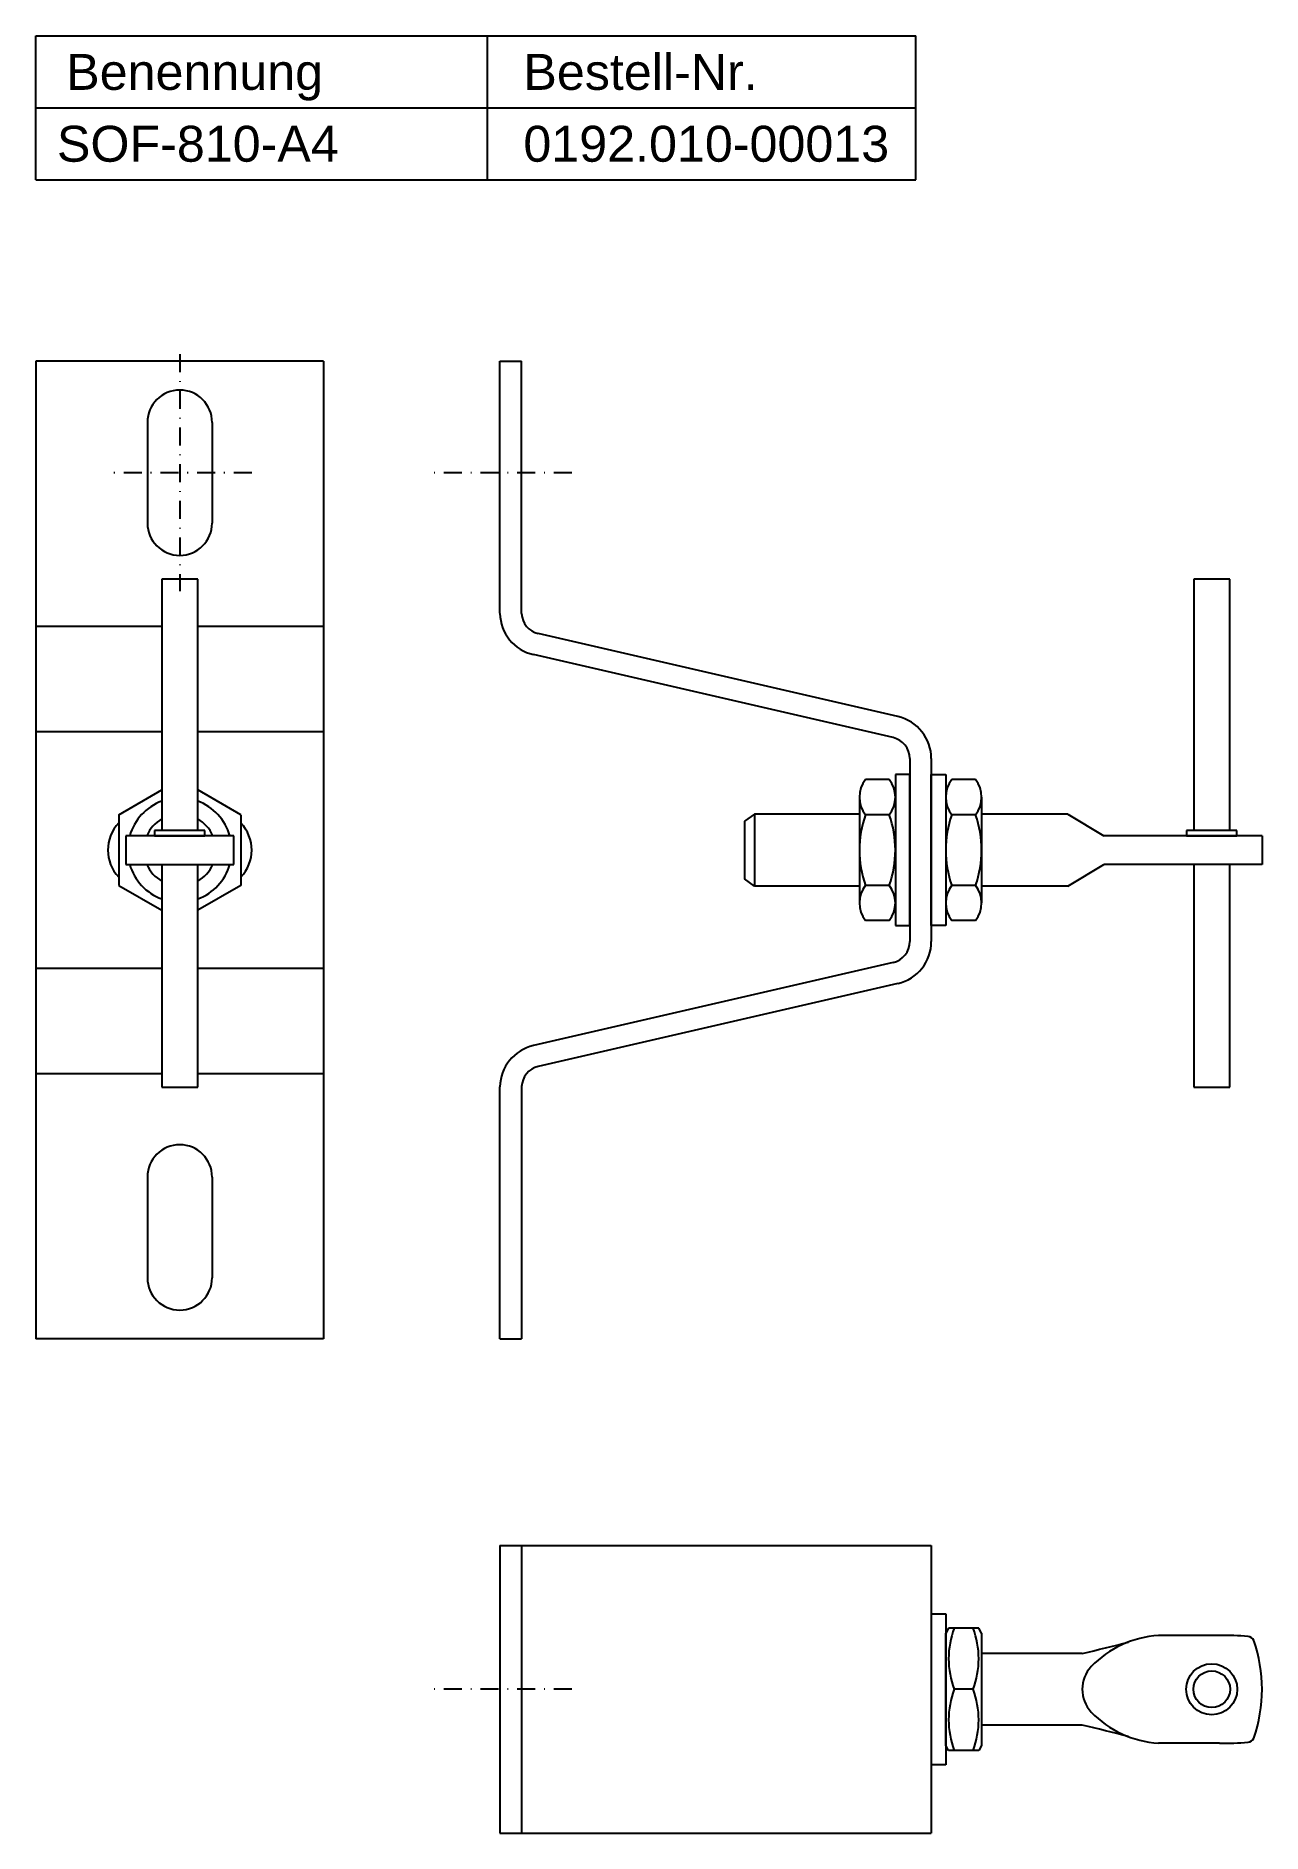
# Model space of a CAD drawing. Header units: millimetres. Extents: x 1192 to 1362, y 9 to 259.
import ezdxf

# ---------------------------------------------------------------- set-up
doc = ezdxf.new("R2010")
doc.units = ezdxf.units.MM
doc.header["$LTSCALE"] = 10
doc.linetypes.add('STRICHPUNKT2', pattern=[0.5, 0.25, -0.125, 0, -0.125])
doc.layers.add('HALFEN', color=2, linetype='Continuous')
doc.styles.add('ARIAL50', font='ARIAL.TTF', dxfattribs={"height": 5})

msp = doc.modelspace()

# ---------------------------------------------------------------- linework, layer by layer
at = {"layer": 'HALFEN'}
for p, q in [((1191.65, 259.37), (1314.03, 259.37)), ((1191.65, 239.37), (1191.65, 259.37)), ((1254.44, 239.37), (1254.44, 259.37)), ((1314.03, 239.37), (1314.03, 259.37)), ((1191.65, 249.37), (1314.03, 249.37)), ((1254.44, 249.37), (1314.03, 249.37)), ((1254.44, 249.37), (1314.03, 249.37)), ((1191.65, 239.37), (1314.03, 239.37)), ((1254.44, 239.37), (1314.03, 239.37)), ((1254.44, 239.37), (1314.03, 239.37)), ((1254.44, 239.37), (1314.03, 239.37)), ((1231.65, 214.1), (1191.65, 214.1)), ((1191.65, 214.1), (1191.65, 78.1)), ((1231.65, 214.1), (1231.65, 78.1)), ((1256.18, 179.04), (1256.18, 214.1)), ((1256.18, 214.1), (1259.18, 214.1)), ((1259.19, 179.01), (1259.18, 214.1)), ((1207.15, 205.6), (1207.15, 191.6)), ((1216.15, 205.6), (1216.15, 191.6)), ((1214.15, 183.8), (1209.15, 183.8)), ((1209.15, 183.8), (1209.15, 148.8)), ((1214.15, 148.8), (1214.15, 183.8)), ((1357.68, 183.8), (1352.68, 183.8)), ((1352.68, 183.8), (1352.68, 148.8)), ((1357.68, 148.8), (1357.68, 183.8)), ((1311.53, 164.67), (1261.51, 176.22)), ((1310.86, 161.75), (1260.83, 173.3)), ((1313.18, 158.82), (1313.18, 133.37)), ((1316.18, 158.82), (1316.18, 133.37)), ((1310.34, 155.92), (1307.02, 155.92)), ((1311.18, 156.6), (1311.18, 135.6)), ((1313.18, 156.6), (1311.18, 156.6)), ((1313.18, 135.6), (1313.18, 156.6)), ((1316.18, 135.6), (1316.18, 156.6)), ((1316.18, 156.6), (1318.18, 156.6)), ((1318.18, 156.6), (1318.18, 135.6)), ((1322.34, 155.92), (1319.02, 155.92)), ((1203.15, 151.01), (1209.15, 154.47)), ((1220.15, 151.01), (1214.15, 154.47)), ((1306.18, 153.46), (1306.18, 138.74)), ((1323.18, 153.46), (1323.18, 138.74)), ((1203.15, 151.01), (1203.15, 141.19)), ((1220.15, 151.01), (1220.15, 141.19)), ((1291.58, 151.1), (1290.18, 150.1)), ((1290.18, 150.1), (1290.18, 142.1)), ((1291.58, 151.1), (1291.58, 141.1)), ((1306.18, 151.1), (1291.58, 151.1)), ((1310.34, 151.01), (1307.02, 151.01)), ((1322.34, 151.01), (1319.02, 151.01)), ((1335.18, 151.1), (1323.18, 151.1)), ((1335.18, 151.1), (1340.18, 148.1)), ((1219.15, 148.1), (1204.15, 148.1)), ((1204.15, 148.1), (1204.15, 144.1)), ((1215.15, 148.8), (1208.15, 148.8)), ((1208.15, 148.8), (1208.15, 148.1)), ((1208.15, 148.1), (1215.15, 148.1)), ((1208.15, 148.1), (1215.15, 148.1)), ((1215.15, 148.1), (1215.15, 148.8)), ((1219.15, 144.1), (1219.15, 148.1)), ((1362.18, 148.1), (1340.18, 148.1)), ((1358.68, 148.8), (1351.68, 148.8)), ((1351.68, 148.8), (1351.68, 148.1)), ((1351.68, 148.1), (1358.68, 148.1)), ((1358.68, 148.1), (1358.68, 148.8)), ((1362.18, 148.1), (1362.18, 144.1)), ((1204.15, 144.1), (1219.15, 144.1)), ((1209.15, 144.1), (1209.15, 113.1)), ((1214.15, 113.1), (1214.15, 144.1)), ((1335.18, 141.1), (1340.18, 144.1)), ((1362.18, 144.1), (1340.18, 144.1)), ((1352.68, 144.1), (1352.68, 113.1)), ((1357.68, 113.1), (1357.68, 144.1)), ((1203.15, 141.19), (1209.15, 137.73)), ((1220.15, 141.19), (1214.15, 137.73)), ((1291.58, 141.1), (1290.18, 142.1)), ((1306.18, 141.1), (1291.58, 141.1)), ((1310.34, 141.19), (1307.02, 141.19)), ((1322.34, 141.19), (1319.02, 141.19)), ((1335.18, 141.1), (1323.18, 141.1)), ((1310.34, 136.28), (1307.02, 136.28)), ((1311.18, 135.6), (1313.18, 135.6)), ((1318.18, 135.6), (1316.18, 135.6)), ((1322.34, 136.28), (1319.02, 136.28)), ((1310.86, 130.45), (1260.83, 118.9)), ((1311.53, 127.53), (1261.51, 115.98)), ((1209.15, 113.1), (1214.15, 113.1)), ((1256.18, 78.1), (1256.18, 113.16)), ((1259.19, 113.19), (1259.18, 78.1)), ((1352.68, 113.1), (1357.68, 113.1)), ((1207.15, 100.6), (1207.15, 86.6)), ((1216.15, 100.6), (1216.15, 86.6)), ((1231.65, 78.1), (1191.65, 78.1)), ((1256.18, 78.1), (1259.18, 78.1)), ((1256.18, 49.34), (1316.18, 49.34)), ((1256.18, 49.34), (1256.18, 9.34)), ((1259.18, 49.34), (1259.18, 9.34)), ((1316.18, 49.34), (1316.18, 9.34)), ((1316.18, 39.84), (1318.18, 39.84)), ((1318.18, 39.84), (1318.18, 18.84)), ((1318.59, 37.84), (1318.18, 37.14)), ((1322.78, 37.84), (1318.59, 37.84)), ((1323.18, 37.14), (1322.78, 37.84)), ((1318.18, 21.54), (1318.18, 37.14)), ((1318.18, 36.7), (1318.18, 21.97)), ((1323.18, 37.14), (1323.18, 21.54)), ((1356.25, 36.84), (1347.77, 36.84)), ((1337.17, 34.34), (1323.18, 34.34)), ((1322.02, 29.34), (1319.35, 29.34)), ((1337.17, 24.34), (1323.18, 24.34)), ((1318.59, 20.84), (1318.18, 21.54)), ((1322.78, 20.84), (1318.59, 20.84)), ((1323.18, 21.54), (1322.78, 20.84)), ((1356.25, 21.84), (1347.77, 21.84)), ((1318.18, 18.84), (1316.18, 18.84)), ((1256.18, 9.34), (1316.18, 9.34))]:
    msp.add_line(p, q, dxfattribs=at)
at = {"layer": 'HALFEN', "color": 1, "linetype": 'STRICHPUNKT2'}
for p, q in [((1211.65, 215.1), (1211.65, 182.1)), ((1221.65, 198.6), (1201.65, 198.6)), ((1266.18, 198.6), (1246.18, 198.6)), ((1266.18, 29.34), (1246.18, 29.34))]:
    msp.add_line(p, q, dxfattribs=at)
at = {"layer": 'HALFEN', "ltscale": 20}
for p, q in [((1209.15, 177.22), (1191.65, 177.22)), ((1231.65, 177.22), (1214.15, 177.22)), ((1209.15, 162.56), (1191.65, 162.56)), ((1231.65, 162.56), (1214.15, 162.56)), ((1209.15, 129.64), (1191.65, 129.64)), ((1231.65, 129.64), (1214.15, 129.64)), ((1209.15, 114.97), (1191.65, 114.97)), ((1231.65, 114.97), (1214.15, 114.97))]:
    msp.add_line(p, q, dxfattribs=at)
at = {"layer": 'HALFEN'}
for radius in [3.55, 2.55]:
    msp.add_circle((1355.18, 29.34), radius, dxfattribs=at)
for centre, radius, start, end in [((1211.65, 205.6), 4.5, 0, 180), ((1211.65, 191.6), 4.5, 180, 0), ((1262.18, 179.14), 6, 181, 257), ((1262.17, 179.12), 2.98, 182.0258, 257.1625), ((1310.18, 158.82), 6, 0, 77), ((1310.18, 158.82), 3, 0, 77), ((1310.18, 153.46), 4, 142.1211, 217.8789), ((1307.18, 153.46), 4, 322.1211, 37.8789), ((1322.18, 153.46), 4, 142.1211, 217.8789), ((1319.18, 153.46), 4, 322.1211, 37.8789), ((1211.65, 146.1), 7.25, 110.1713, 163.9866), ((1211.65, 146.1), 7.25, 16.0134, 69.8287), ((1211.65, 146.1), 5, 120, 156.4218), ((1211.65, 146.1), 5, 23.5782, 60), ((1320.91, 146.1), 14.73, 160.5288, 199.4712), ((1296.45, 146.1), 14.73, 340.5288, 19.4712), ((1332.91, 146.1), 14.73, 160.5288, 199.4712), ((1308.45, 146.1), 14.73, 340.5288, 19.4712), ((1207.15, 146.1), 5.5, 136.6582, 223.3418), ((1216.15, 146.1), 5.5, 316.6582, 43.3418), ((1211.65, 146.1), 7.25, 196.0134, 249.8287), ((1211.65, 146.1), 5, 203.5782, 240), ((1211.65, 146.1), 5, 300, 336.4218), ((1211.65, 146.1), 7.25, 290.1713, 343.9866), ((1310.18, 138.74), 4, 142.1211, 217.8789), ((1307.18, 138.74), 4, 322.1211, 37.8789), ((1322.18, 138.74), 4, 142.1211, 217.8789), ((1319.18, 138.74), 4, 322.1211, 37.8789), ((1310.18, 133.37), 3, 283, 0), ((1310.18, 133.37), 6, 283, 0), ((1262.18, 113.05), 6, 103, 179), ((1262.17, 113.08), 2.98, 102.8375, 177.9742), ((1211.65, 100.6), 4.5, 0, 180), ((1211.65, 86.6), 4.5, 180, 0), ((1330.84, 33.59), 12.25, 159.7054, 200.2946), ((1310.52, 33.59), 12.25, 339.7054, 20.2946), ((1294.87, 220.86), 191.26, 282.7768, 284.7602), ((1348.8, 22.31), 14.56, 94.054, 135.5862), ((1356.91, 3.46), 33.38, 84.2805, 91.1293), ((1360.13, 35.68), 1, 26.8933, 84.2805), ((1341.63, 29.34), 20.55, 340.6884, 19.3116), ((1341.89, 29.34), 4.71, 137.7744, 222.2256), ((1330.84, 25.09), 12.25, 159.7054, 200.2946), ((1310.52, 25.09), 12.25, 339.7054, 20.2946), ((1348.8, 36.36), 14.56, 224.4138, 265.946), ((1294.87, -162.19), 191.26, 75.2398, 77.2232), ((1360.13, 22.99), 1, 275.7195, 333.1067), ((1356.91, 55.21), 33.38, 268.8707, 275.7195)]:
    msp.add_arc(centre, radius, start, end, dxfattribs=at)

# ---------------------------------------------------------------- texts
at = {"layer": 'HALFEN', "style": 'ARIAL50'}
for s, p in [('Benennung', (1195.85, 251.87)), ('Bestell-Nr.', (1259.44, 251.87)), ('SOF-810-A4', (1194.56, 241.87)), ('0192.010-00013', (1259.44, 241.87))]:
    msp.add_text(s, height=5, dxfattribs=at).set_placement(p)

doc.saveas('drawing.dxf')
